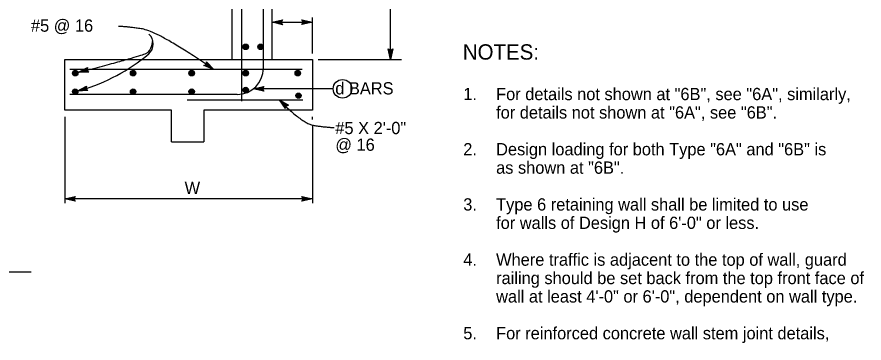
# Model space of a CAD drawing. Extents: x -894 to 866, y -476 to 714.
# Drawn here: x -308.4 to 175.6, y 189.4 to 375.5 of the extents above; entities that cross this region are included whole.
import ezdxf

# ---------------------------------------------------------------- set-up
doc = ezdxf.new("R2010")
doc.units = 0
doc.layers.add('60 Nongeo Data', color=7, linetype='Continuous')

msp = doc.modelspace()

# ---------------------------------------------------------------- linework, layer by layer
at = {"layer": '60 Nongeo Data'}
for p, q in [((-185.64, 565.28), (-185.64, 351.28)), ((-162.64, 351.28), (-162.64, 565.28)), ((-179.89, 327.37), (-179.89, 560.54)), ((-167.64, 346.28), (-167.64, 560.54)), ((-94.97, 351.28), (-94.97, 486.69)), ((-162.64, 372.47), (-156.64, 373.79)), ((-161.25, 372.47), (-156.88, 373.44)), ((-159.88, 372.46), (-157.06, 373.09)), ((-158.5, 372.46), (-157.29, 372.73)), ((-156.64, 373.79), (-157.44, 372.47)), ((-156.64, 373.79), (-156.64, 373.79)), ((-144.84, 372.47), (-145.64, 373.8)), ((-145.64, 373.8), (-145.64, 373.8)), ((-145.64, 373.8), (-139.64, 372.47)), ((-145.43, 373.45), (-141.02, 372.47)), ((-145.19, 373.09), (-142.41, 372.47)), ((-145.02, 372.74), (-143.79, 372.47)), ((-139.64, 354.59), (-139.64, 375.22)), ((-162.64, 372.47), (-139.64, 372.47)), ((-156.64, 371.12), (-162.64, 372.47)), ((-162.64, 372.47), (-162.64, 372.47)), ((-156.86, 371.48), (-161.26, 372.46)), ((-157.09, 371.84), (-159.88, 372.46)), ((-157.27, 372.19), (-158.5, 372.46)), ((-157.44, 372.47), (-156.64, 371.12)), ((-156.64, 371.12), (-156.64, 371.12)), ((-139.64, 372.47), (-145.64, 371.13)), ((-145.64, 371.13), (-144.84, 372.47)), ((-145.64, 371.13), (-145.64, 371.13)), ((-141.04, 372.46), (-145.41, 371.49)), ((-142.41, 372.47), (-145.23, 371.84)), ((-143.79, 372.47), (-145, 372.2)), ((-139.64, 372.47), (-139.64, 372.47)), ((-94.97, 351.28), (-96.3, 357.28)), ((-96.3, 357.28), (-96.3, 357.28)), ((-96.3, 357.28), (-94.97, 356.48)), ((-94.97, 352.67), (-95.94, 357.04)), ((-94.96, 354.04), (-95.59, 356.86)), ((-94.96, 355.42), (-95.23, 356.63)), ((-94.97, 356.48), (-93.63, 357.28)), ((-93.63, 357.28), (-94.97, 351.28)), ((-93.98, 357.06), (-94.97, 352.66)), ((-94.34, 356.83), (-94.96, 354.04)), ((-94.69, 356.65), (-94.96, 355.42)), ((-93.63, 357.28), (-93.63, 357.28)), ((-281.14, 322.28), (-281.14, 351.28)), ((-281.14, 351.28), (-139.64, 351.28)), ((-200.19, 348.43), (-200.1, 349.98)), ((-200.18, 348.75), (-199.31, 347.84)), ((-200.13, 349.14), (-198.17, 347.07)), ((-200.12, 349.57), (-197.02, 346.29)), ((-200.1, 349.98), (-200.1, 349.98)), ((-200.1, 349.98), (-195.88, 345.52)), ((-139.64, 351.28), (-139.64, 322.28)), ((-136.26, 351.28), (-88.8, 351.28)), ((-94.97, 351.28), (-94.97, 351.28)), ((-145.4, 345.52), (-278.14, 345.52)), ((-273.59, 343.76), (-268.14, 346.6)), ((-267.45, 344.02), (-273.59, 343.76)), ((-273.59, 343.76), (-273.59, 343.76)), ((-267.75, 344.31), (-272.26, 344.11)), ((-272.25, 344.12), (-268.27, 346.19)), ((-270.92, 344.47), (-268.35, 345.81)), ((-268.07, 344.6), (-270.92, 344.47)), ((-269.59, 344.83), (-268.49, 345.4)), ((-268.33, 344.88), (-269.59, 344.83)), ((-268.14, 346.6), (-268.57, 345.11)), ((-268.57, 345.11), (-267.45, 344.02)), ((-268.14, 346.6), (-268.14, 346.6)), ((-267.45, 344.02), (-267.45, 344.02)), ((-201.6, 347.77), (-200.19, 348.43)), ((-195.88, 345.52), (-201.6, 347.77)), ((-201.6, 347.77), (-201.6, 347.77)), ((-197.03, 346.29), (-201.2, 347.94)), ((-198.17, 347.07), (-200.86, 348.13)), ((-199.31, 347.84), (-200.46, 348.29)), ((-195.88, 345.52), (-195.88, 345.52)), ((-274.08, 333.25), (-268.63, 336.09)), ((-272.74, 333.61), (-268.77, 335.68)), ((-271.41, 333.96), (-268.85, 335.3)), ((-268.56, 334.09), (-271.41, 333.96)), ((-270.08, 334.32), (-268.98, 334.89)), ((-268.82, 334.38), (-270.08, 334.32)), ((-268.63, 336.09), (-269.06, 334.6)), ((-269.06, 334.6), (-267.94, 333.51)), ((-268.63, 336.09), (-268.63, 336.09)), ((-173.38, 334.58), (-167.38, 335.91)), ((-167.38, 333.24), (-173.38, 334.58)), ((-173.38, 334.58), (-173.38, 334.58)), ((-127.73, 334.52), (-173.32, 334.52)), ((-167.6, 333.6), (-172, 334.58)), ((-171.99, 334.59), (-167.61, 335.55)), ((-170.62, 334.58), (-167.79, 335.21)), ((-167.83, 333.96), (-170.62, 334.58)), ((-169.24, 334.58), (-168.03, 334.85)), ((-168.01, 334.31), (-169.24, 334.58)), ((-167.38, 335.91), (-168.18, 334.58)), ((-168.18, 334.58), (-167.38, 333.24)), ((-167.38, 335.91), (-167.38, 335.91)), ((-182.64, 331.28), (-278.14, 331.28)), ((-267.94, 333.51), (-274.08, 333.25)), ((-274.08, 333.25), (-274.08, 333.25)), ((-268.24, 333.8), (-272.75, 333.6)), ((-267.94, 333.51), (-267.94, 333.51)), ((-167.38, 333.24), (-167.38, 333.24)), ((-211.12, 328.25), (-145.15, 328.25)), ((-155.01, 323.2), (-158.51, 328.25)), ((-158.51, 328.25), (-158.51, 328.25)), ((-158.51, 328.25), (-153.2, 325.16)), ((-154.93, 323.6), (-157.5, 327.31)), ((-157.49, 327.31), (-153.62, 325.05)), ((-154.86, 324.03), (-156.48, 326.37)), ((-156.48, 326.37), (-153.98, 324.92)), ((-154.75, 324.4), (-155.47, 325.44)), ((-155.47, 325.44), (-154.4, 324.81)), ((-154.69, 324.72), (-155.01, 323.2)), ((-153.2, 325.16), (-154.69, 324.72)), ((-153.2, 325.16), (-153.2, 325.16)), ((-220.14, 322.28), (-281.14, 322.28)), ((-220.14, 304.28), (-220.14, 322.28)), ((-139.64, 322.28), (-201.64, 322.28)), ((-201.64, 322.28), (-201.64, 304.28)), ((-155.01, 323.2), (-155.01, 323.2)), ((-281.14, 318.57), (-281.14, 269.29)), ((-139.64, 316.95), (-139.64, 318.57)), ((-139.64, 313.66), (-139.64, 269.29)), ((-220.14, 304.28), (-201.64, 304.28)), ((-281.14, 271.79), (-275.14, 273.12)), ((-275.14, 270.45), (-281.14, 271.79)), ((-281.14, 271.79), (-281.14, 271.79)), ((-139.64, 271.79), (-281.14, 271.79)), ((-275.36, 270.81), (-279.76, 271.79)), ((-279.75, 271.8), (-275.38, 272.77)), ((-278.38, 271.79), (-275.56, 272.42)), ((-275.59, 271.17), (-278.38, 271.79)), ((-277, 271.79), (-275.79, 272.06)), ((-275.77, 271.52), (-277, 271.79)), ((-275.14, 273.12), (-275.94, 271.79)), ((-275.94, 271.79), (-275.14, 270.45)), ((-275.14, 273.12), (-275.14, 273.12)), ((-144.84, 271.79), (-145.64, 273.13)), ((-145.64, 273.13), (-145.64, 273.13)), ((-145.64, 273.13), (-139.64, 271.79)), ((-139.64, 271.79), (-145.64, 270.46)), ((-145.64, 270.46), (-144.84, 271.79)), ((-145.43, 272.78), (-141.02, 271.8)), ((-141.04, 271.79), (-145.41, 270.82)), ((-142.41, 271.8), (-145.23, 271.17)), ((-145.19, 272.42), (-142.41, 271.8)), ((-145.02, 272.07), (-143.79, 271.8)), ((-143.79, 271.8), (-145, 271.53)), ((-139.64, 271.79), (-139.64, 271.79)), ((-275.14, 270.45), (-275.14, 270.45)), ((-145.64, 270.46), (-145.64, 270.46)), ((-444.42, 230.11), (-300.39, 230.11))]:
    msp.add_line(p, q, dxfattribs=at)
for centre, radius in [((-177.74, 358.48), 1.56), ((-177.74, 358.48), 1.37), ((-177.74, 358.48), 1.19), ((-177.74, 358.48), 1), ((-177.74, 358.48), 0.812), ((-177.74, 358.48), 0.625), ((-177.74, 358.48), 0.437), ((-177.74, 358.48), 0.187), ((-169.25, 358.48), 1.56), ((-169.25, 358.48), 1.37), ((-169.25, 358.48), 1.19), ((-169.25, 358.48), 1), ((-169.25, 358.48), 0.812), ((-169.25, 358.48), 0.625), ((-169.25, 358.48), 0.437), ((-169.25, 358.48), 0.187), ((-275.13, 343.45), 1.56), ((-275.13, 343.45), 1.37), ((-275.13, 343.45), 1.19), ((-275.13, 343.45), 1), ((-275.13, 343.45), 0.812), ((-275.13, 343.45), 0.625), ((-275.13, 343.45), 0.437), ((-242.07, 343.45), 1.56), ((-242.07, 343.45), 1.37), ((-242.07, 343.45), 1.19), ((-242.07, 343.45), 1), ((-242.07, 343.45), 0.812), ((-242.07, 343.45), 0.625), ((-242.07, 343.45), 0.437), ((-208.59, 343.45), 1.56), ((-208.59, 343.45), 1.37), ((-208.59, 343.45), 1.19), ((-208.59, 343.45), 1), ((-208.59, 343.45), 0.812), ((-208.59, 343.45), 0.625), ((-208.59, 343.45), 0.437), ((-177.74, 343.45), 1.56), ((-177.74, 343.45), 1.37), ((-177.74, 343.45), 1.19), ((-177.74, 343.45), 1), ((-177.74, 343.45), 0.812), ((-177.74, 343.45), 0.625), ((-177.74, 343.45), 0.437), ((-147.98, 343.45), 1.56), ((-147.98, 343.45), 1.37), ((-147.98, 343.45), 1.19), ((-147.98, 343.45), 1), ((-147.98, 343.45), 0.812), ((-147.98, 343.45), 0.625), ((-147.98, 343.45), 0.437), ((-275.13, 343.45), 0.187), ((-242.07, 343.45), 0.187), ((-208.59, 343.45), 0.187), ((-177.74, 343.45), 0.187), ((-147.98, 343.45), 0.187), ((-122.41, 334.52), 5.32), ((-275.13, 332.91), 1.56), ((-275.13, 332.91), 1.37), ((-275.13, 332.91), 1.19), ((-242.07, 332.91), 1.56), ((-242.07, 332.91), 1.37), ((-242.07, 332.91), 1.19), ((-208.59, 332.91), 1.56), ((-208.59, 332.91), 1.56), ((-208.59, 332.91), 1.37), ((-208.59, 332.91), 1.37), ((-208.59, 332.91), 1.19), ((-208.59, 332.91), 1.19), ((-177.74, 333.85), 1.56), ((-177.74, 333.85), 1.37), ((-177.74, 333.85), 1.19), ((-177.74, 333.85), 1), ((-177.74, 333.85), 0.812), ((-177.74, 333.85), 0.625), ((-177.74, 333.85), 0.437), ((-177.74, 333.85), 0.187), ((-275.13, 332.91), 1), ((-275.13, 332.91), 0.812), ((-275.13, 332.91), 0.625), ((-275.13, 332.91), 0.437), ((-275.13, 332.91), 0.187), ((-242.07, 332.91), 1), ((-242.07, 332.91), 0.812), ((-242.07, 332.91), 0.625), ((-242.07, 332.91), 0.437), ((-242.07, 332.91), 0.187), ((-208.59, 332.91), 1), ((-208.59, 332.91), 1), ((-208.59, 332.91), 0.812), ((-208.59, 332.91), 0.812), ((-208.59, 332.91), 0.625), ((-208.59, 332.91), 0.625), ((-208.59, 332.91), 0.437), ((-208.59, 332.91), 0.437), ((-208.59, 332.91), 0.187), ((-208.59, 332.91), 0.187), ((-147.61, 330.63), 1.49), ((-147.61, 330.63), 1.32), ((-147.61, 330.63), 1.14), ((-147.61, 330.63), 0.957), ((-147.61, 330.63), 0.777), ((-147.61, 330.63), 0.598), ((-147.61, 330.63), 0.418), ((-147.61, 330.63), 0.179)]:
    msp.add_circle(centre, radius, dxfattribs=at)
for centre, radius, start, end in [((-238.2, 360.1), 7.63, 311.5595, 48.0579), ((-304.65, 441.65), 112.82, 286.9195, 309.3374), ((-182.64, 346.28), 15, 270, 0)]:
    msp.add_arc(centre, radius, start, end, dxfattribs=at)
for points in [[(-195.88, 345.52), (-227.74, 367.34), (-246.6, 370.11), (-250.5, 370.11)], [(-273.59, 343.76), (-237.18, 353.32), (-231.45, 356.55), (-230.82, 362.03)], [(-158.51, 328.25), (-145.45, 314.61), (-131.46, 312.53), (-127.17, 312.43)]]:
    msp.add_open_spline(points, degree=2, dxfattribs=at)

# ---------------------------------------------------------------- texts
for s, height, p in [('#5 @ 16', 7, (-300.43, 367.1)), ('NOTES:', 8.75, (-53.7, 351.17)), ('d BARS', 7, (-126.55, 331.3)), ('1.', 7, (-53.43, 328.04)), ('For details not shown at "6B", see "6A", similarly, ', 7, (-34.66, 328.04)), ('for details not shown at "6A", see "6B".', 7, (-34.66, 317.54)), ('#5 X 2\'-0" ', 7, (-126.52, 308.65)), ('@ 16', 7, (-126.52, 299.13)), ('2.', 7, (-53.43, 296.54)), ('Design loading for both Type "6A" and "6B" is ', 7, (-34.66, 296.54)), ('as shown at "6B".', 7, (-34.66, 286.04)), ('W', 7, (-212.63, 274.45)), ('3.', 7, (-53.43, 265.04)), ('Type 6 retaining wall shall be limited to use ', 7, (-34.66, 265.04)), ('for walls of Design H of 6\'-0" or less.', 7, (-34.66, 254.54)), ('4.', 7, (-53.43, 233.54)), ('Where traffic is adjacent to the top of wall, guard', 7, (-34.66, 233.54)), ('railing should be set back from the top front face of', 7, (-34.66, 223.04)), ('wall at least 4\'-0" or 6\'-0", dependent on wall type.', 7, (-34.66, 212.54)), ('5.', 7, (-53.43, 191.54)), ('For reinforced concrete wall stem joint details,', 7, (-34.66, 191.54))]:
    msp.add_text(s, height=height, dxfattribs=at).set_placement(p)

doc.saveas('drawing.dxf')
